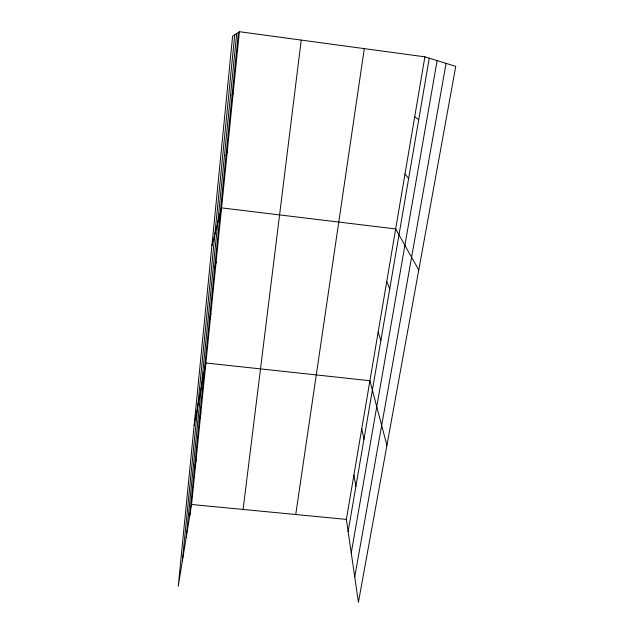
<?xml version="1.0" encoding="UTF-8"?>
<svg xmlns="http://www.w3.org/2000/svg" width="634" height="634" viewBox="0 0 634 634"><rect width="100%" height="100%" fill="white"/><g stroke="black" fill="none" stroke-linecap="round" stroke-linejoin="round"><path stroke-width="0.95" d="M182.338 561.106L234.731 34.791M186.198 537.481L236.704 33.483M189.637 516.409L238.424 32.342M239.39 31.7L232.599 36.201L178.249 586.149L191.579 504.482L239.39 31.7L424.875 56.846L455.751 66.356L358.416 602.3L346.37 519.404L424.875 56.846M243.099 509.451L301.229 40.085M295.729 514.523L364.296 48.628M194.289 470.238L196.16 459.182M348.137 531.53L429.266 58.193M351.244 552.943L437.119 60.618M199.139 422.149L200.93 412.052M354.731 576.916L446.074 63.376M194.123 425.525L205.892 362.989L369.907 380.717L386.914 445.361M209.299 321.343L210.908 313.394M214.625 268.475L216.131 261.747M211.899 245.627L221.575 207.897L395.671 228.945L418.765 269.989M225.997 155.671L227.257 151.708M232.068 95.409L233.185 93.04M191.579 504.482L346.37 519.404M414.715 116.719L418.717 119.723M404.991 174.033L408.637 178.55M386.732 281.615L389.744 288.771M378.149 332.161L380.883 340.474M361.752 428.79L363.964 439.164M353.915 474.977L355.888 486.27"/></g></svg>
